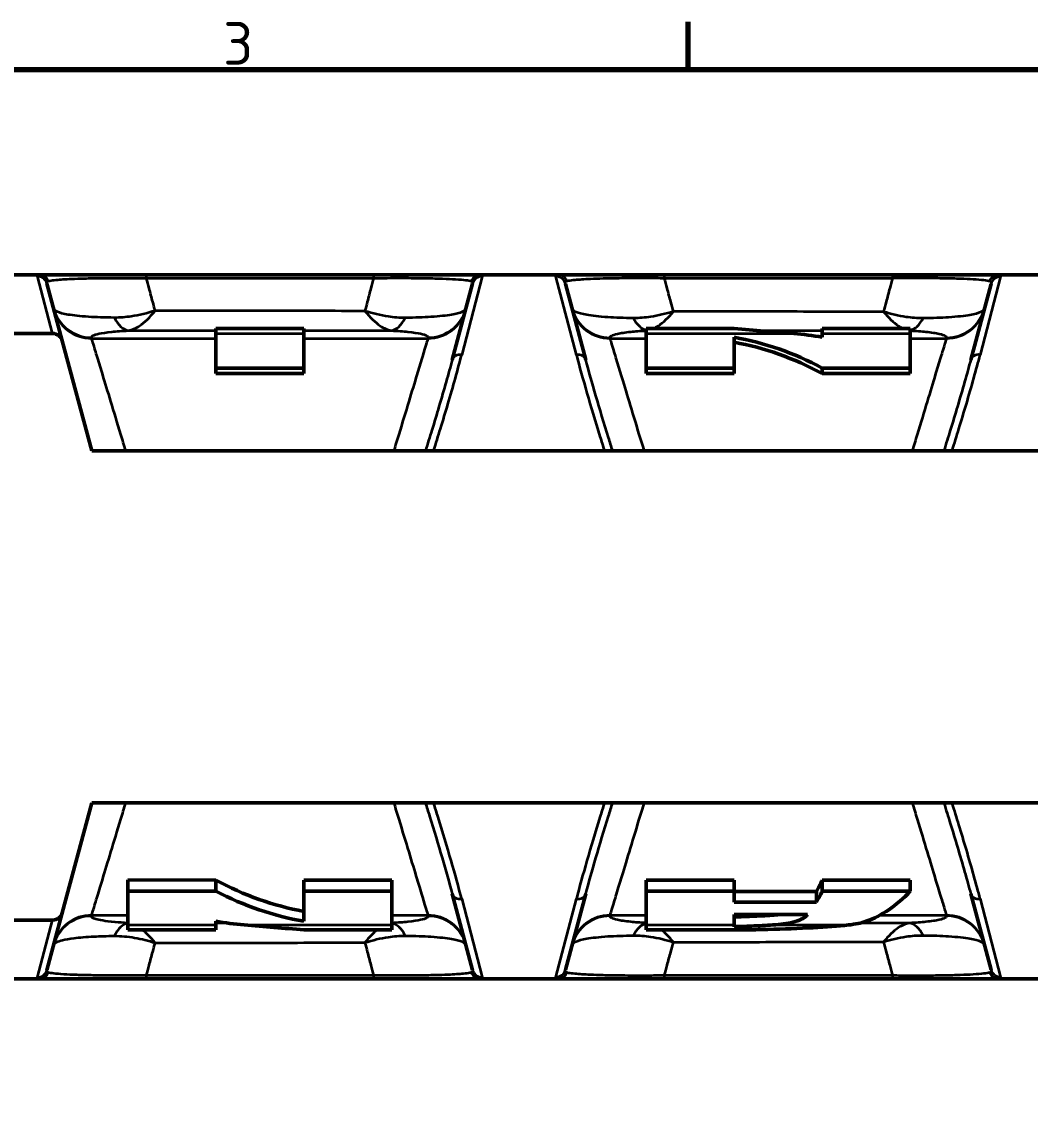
# Model space of a CAD drawing. Header units: millimetres. Extents: x 0 to 1485, y 0 to 1050.
# Drawn here: x 977.5 to 1183.6, y 811.3 to 1034.8 of the extents above; entities that cross this region are included whole.
import ezdxf

# ---------------------------------------------------------------- set-up
doc = ezdxf.new("R2010")
doc.units = ezdxf.units.MM
doc.header["$LTSCALE"] = 2.5
for name, color, linetype, lineweight in [('Rahmen (ISO)', 7, 'Continuous', 70), ('Sichtbar (ISO)', 7, 'Continuous', 50), ('Sichtbar schmal (ISO)', 7, 'Continuous', 35)]:
    doc.layers.add(name, color=color, linetype=linetype, lineweight=lineweight)
doc.styles.add('Notiztext (DIN)', font='isocpeur.ttf')

# ---------------------------------------------------------------- blocks, each defined once
blk = doc.blocks.new('Ränder Standardrahmen')
at = {"layer": 'Rahmen (ISO)'}
blk.add_line((445.5, 410), (445.5, 413.9), dxfattribs=at)
at = {"layer": 'Rahmen (ISO)', "flags": 128}
blk.add_lwpolyline([(10, 10), (10, 410), (584, 410), (584, 10), (10, 10)], dxfattribs=at)
at = {"layer": 'Rahmen (ISO)', "insert": (407.453, 410.4), "char_height": 3.5, "attachment_point": 7, "style": 'Notiztext (DIN)'}
blk.add_mtext('3', dxfattribs=at)

msp = doc.modelspace()

# ---------------------------------------------------------------- linework, layer by layer
at = {"layer": 'Sichtbar (ISO)'}
for p, q in [((965.267, 983.024), (981.048, 983.024)), ((1002.945, 983.024), (981.048, 983.024)), ((982.621, 981.252), (985.758, 969.541)), ((1049.396, 983.024), (1002.945, 983.024)), ((1071.228, 983.024), (1049.396, 983.024)), ((1065.492, 965.655), (1069.667, 981.237)), ((1071.228, 983.024), (1087.088, 983.024)), ((1108.853, 983.024), (1087.088, 983.024)), ((1088.631, 981.213), (1092.799, 965.659)), ((1155.486, 983.024), (1108.853, 983.024)), ((1177.187, 983.024), (1155.486, 983.024)), ((1171.495, 965.665), (1175.656, 981.197)), ((1177.187, 983.024), (1193.13, 983.024)), ((1017.146, 972.015), (1017.146, 971.02)), ((1035.146, 971.02), (1035.146, 972.018)), ((1105.146, 972.029), (1105.146, 971.02)), ((1141.146, 972.035), (1141.146, 971.02)), ((1159.146, 971.02), (1159.146, 972.038)), ((856.465, 971.024), (983.827, 971.024)), ((1017.146, 971.02), (1017.146, 963.957)), ((1035.146, 963.958), (1035.146, 971.02)), ((1105.146, 971.02), (1105.146, 963.96)), ((1123.146, 963.96), (1123.146, 970.253)), ((1141.146, 971.02), (1141.146, 970.253)), ((1159.146, 963.961), (1159.146, 971.02)), ((985.758, 969.541), (991.792, 947.024)), ((1017.146, 963.957), (1035.146, 963.958)), ((1017.146, 963.957), (1017.146, 962.819)), ((1035.146, 963.958), (1035.146, 962.82)), ((1105.146, 963.96), (1105.146, 962.822)), ((1105.146, 963.96), (1123.146, 963.96)), ((1123.146, 963.96), (1123.146, 962.822)), ((1141.146, 963.961), (1159.146, 963.961)), ((1141.146, 963.961), (1141.146, 962.823)), ((1159.146, 963.961), (1159.146, 962.823)), ((1035.146, 962.82), (1017.146, 962.819)), ((1123.146, 962.822), (1105.146, 962.822)), ((1159.146, 962.823), (1141.146, 962.823)), ((1272.5, 947.024), (991.792, 947.024)), ((991.792, 875.024), (985.758, 852.506)), ((1272.5, 875.024), (991.792, 875.024)), ((999.146, 856.958), (999.146, 859.229)), ((999.146, 859.229), (1017.146, 859.228)), ((1017.146, 856.957), (1017.146, 859.228)), ((1035.146, 856.957), (1035.146, 859.228)), ((1035.146, 859.228), (1053.146, 859.227)), ((1053.146, 856.956), (1053.146, 859.227)), ((1105.146, 859.226), (1123.146, 859.225)), ((1105.146, 856.955), (1105.146, 859.226)), ((1123.146, 856.955), (1123.146, 859.225)), ((1141.146, 859.225), (1159.146, 859.224)), ((1141.146, 856.954), (1141.146, 859.225)), ((1159.146, 856.954), (1159.146, 859.224)), ((999.146, 856.958), (999.146, 850.03)), ((1017.146, 856.957), (999.146, 856.958)), ((1035.146, 856.957), (1035.146, 850.782)), ((1053.146, 856.956), (1035.146, 856.957)), ((1053.146, 850.031), (1053.146, 856.956)), ((1069.667, 840.81), (1065.492, 856.393)), ((1092.799, 856.388), (1088.631, 840.834)), ((1123.146, 856.955), (1105.146, 856.955)), ((1105.146, 856.955), (1105.146, 850.031)), ((1123.146, 854.684), (1123.146, 856.955)), ((1123.146, 856.861), (1139.946, 856.861)), ((1139.946, 854.684), (1139.946, 856.861)), ((1159.146, 856.954), (1141.146, 856.954)), ((1175.656, 840.85), (1171.495, 856.382)), ((1139.946, 854.684), (1123.146, 854.684)), ((985.758, 852.506), (982.621, 840.796)), ((1123.146, 852.159), (1138.146, 852.158)), ((1123.146, 850.031), (1123.146, 852.159)), ((983.827, 851.024), (856.465, 851.024)), ((999.146, 850.03), (999.146, 849.032)), ((1017.146, 850.03), (1017.146, 850.783)), ((1017.146, 849.029), (1017.146, 850.03)), ((1053.146, 849.023), (1053.146, 850.031)), ((1105.146, 850.031), (1105.146, 849.015)), ((1123.146, 849.681), (1123.146, 850.031)), ((981.048, 839.024), (965.267, 839.024)), ((981.048, 839.024), (1002.945, 839.024)), ((1002.945, 839.024), (1049.396, 839.024)), ((1049.396, 839.024), (1071.228, 839.024)), ((1087.088, 839.024), (1071.228, 839.024)), ((1087.088, 839.024), (1108.853, 839.024)), ((1108.853, 839.024), (1155.486, 839.024)), ((1155.486, 839.024), (1177.187, 839.024)), ((1193.13, 839.024), (1177.187, 839.024))]:
    msp.add_line(p, q, dxfattribs=at)
for centre, start, end in [((983.827, 969.024), 15, 90), ((983.827, 853.024), 270, 345)]:
    msp.add_arc(centre, 2, start, end, dxfattribs=at)
for points in [[(1035.146, 972.018), (1029.146, 972.017), (1023.146, 972.016), (1017.146, 972.015)], [(1123.146, 972.032), (1117.146, 972.031), (1111.146, 972.03), (1105.146, 972.029)], [(1135.333, 971.02), (1131.27, 971.358), (1127.208, 971.695), (1123.146, 972.032)], [(1159.146, 972.038), (1153.146, 972.037), (1147.146, 972.036), (1141.146, 972.035)], [(1123.146, 970.253), (1129.281, 969.141), (1135.372, 967.065), (1141.146, 963.961)], [(1141.146, 970.253), (1139.215, 970.603), (1137.273, 970.859), (1135.333, 971.02)], [(1141.146, 962.823), (1135.382, 965.988), (1129.287, 968.104), (1123.146, 969.236)], [(1017.146, 859.228), (1022.91, 856.063), (1029.005, 853.947), (1035.146, 852.815)], [(1139.946, 856.861), (1140.354, 857.576), (1140.754, 858.365), (1141.146, 859.225)], [(1035.146, 850.782), (1029.016, 851.875), (1022.929, 853.913), (1017.146, 856.957)], [(1141.146, 856.954), (1140.754, 856.128), (1140.353, 855.371), (1139.946, 854.684)], [(1150.146, 850.778), (1153.258, 851.887), (1156.296, 853.953), (1159.146, 856.954)], [(1130.817, 852.024), (1131.362, 852.061), (1131.883, 852.105), (1132.378, 852.159)], [(1138.146, 852.158), (1138.104, 852.111), (1138.062, 852.065), (1138.02, 852.019)], [(1017.146, 850.783), (1019.069, 850.44), (1021.004, 850.189), (1022.936, 850.03)], [(1022.936, 850.03), (1027.006, 849.696), (1031.076, 849.361), (1035.146, 849.026)], [(1146.492, 850.031), (1147.913, 850.179), (1149.136, 850.418), (1150.146, 850.778)], [(999.146, 849.032), (1005.146, 849.031), (1011.146, 849.03), (1017.146, 849.029)], [(1035.146, 849.026), (1041.146, 849.025), (1047.146, 849.024), (1053.146, 849.023)], [(1105.146, 849.015), (1110.438, 849.014), (1115.729, 849.013), (1121.021, 849.012)]]:
    msp.add_open_spline(points, degree=3, dxfattribs=at)
for points, knots in [([(1123.146, 851.688), (1124.334, 851.716), (1125.49, 851.753), (1128.108, 851.86), (1129.523, 851.935), (1130.817, 852.024)], [-0.87487931, -0.87487931, -0.87487931, -0.87487931, -0.50352823, -0.50352823, 0, 0, 0, 0]), ([(1138.02, 852.019), (1137.438, 851.381), (1136.465, 850.916), (1133.979, 850.315), (1132.601, 850.142), (1131.016, 850.031)], [0, 0, 0, 0, 0.7450454, 0.7450454, 1.3687675, 1.3687675, 1.3687675, 1.3687675]), ([(1121.021, 849.012), (1122.305, 849.012), (1123.587, 849.018), (1126.609, 849.048), (1128.336, 849.076), (1133.312, 849.195), (1136.426, 849.315), (1141.995, 849.628), (1144.434, 849.816), (1146.492, 850.031)], [0, 0, 0, 0, 0.3850588, 0.3850588, 0.9129137, 0.9129137, 1.9387037, 1.9387037, 2.9314969, 2.9314969, 2.9314969, 2.9314969]), ([(1131.016, 850.031), (1129.689, 849.938), (1128.231, 849.858), (1125.54, 849.748), (1124.36, 849.71), (1123.146, 849.681)], [0, 0, 0, 0, 0.52155879, 0.52155879, 0.9009045, 0.9009045, 0.9009045, 0.9009045])]:
    msp.add_open_spline(points, degree=3, knots=knots, dxfattribs=at)
at = {"layer": 'Sichtbar schmal (ISO)'}
for p, q in [((983.735, 971.024), (980.689, 982.725)), ((1071.599, 982.711), (1067.424, 966.67)), ((1090.867, 966.674), (1086.699, 982.686)), ((1177.588, 982.67), (1173.427, 966.681)), ((991.775, 970.024), (991.728, 970.2)), ((991.775, 970.024), (1017.146, 970.024)), ((1035.146, 970.024), (1060.517, 970.024)), ((1060.561, 970.188), (1060.517, 970.024)), ((1097.775, 970.024), (1097.739, 970.16)), ((1097.775, 970.024), (1105.146, 970.024)), ((1159.146, 970.024), (1166.517, 970.024)), ((1166.55, 970.148), (1166.517, 970.024)), ((1067.424, 855.378), (1071.599, 839.337)), ((1086.699, 839.362), (1090.867, 855.373)), ((1173.427, 855.367), (1177.588, 839.378)), ((991.728, 851.848), (991.775, 852.024)), ((991.775, 852.024), (999.146, 852.024)), ((1053.146, 852.024), (1060.517, 852.024)), ((1060.517, 852.024), (1060.561, 851.859)), ((1097.739, 851.887), (1097.775, 852.024)), ((1097.775, 852.024), (1105.146, 852.024)), ((1123.146, 852.024), (1130.817, 852.024)), ((1138.02, 852.019), (1138.02, 852.158)), ((1152.905, 852.024), (1166.517, 852.024)), ((1166.517, 852.024), (1166.55, 851.9)), ((980.689, 839.322), (983.735, 851.024))]:
    msp.add_line(p, q, dxfattribs=at)
for centre, major_axis, ratio, start_param, end_param in [((980.689, 980.734), (1.932, 0.518), 0.9954325, 0, 1.3101392), ((981.048, 981.024), (0, 2), 0.9890991, 5.087757, 6.2831853), ((1002.945, 981.024), (0, 2), 0.0002048, 0, 0.8520081), ((1049.396, 981.024), (0, 2), 0.0002013, 0.0000002, 0.8441749), ((1071.228, 981.024), (0, 2), 0.9888025, 0, 1.1925314), ((1071.599, 980.72), (-1.932, 0.518), 0.9952079, 4.97299, 6.2831853), ((1086.699, 980.695), (1.932, 0.518), 0.9948282, 0, 1.3102903), ((1087.088, 981.024), (0, 2), 0.9883889, 5.0953088, 6.2831853), ((1108.853, 981.024), (0, 2), 0.0001968, 0, 0.8343047), ((1155.486, 981.024), (0, 2), 0.0001935, 6.2831846, 7.1098699), ((1177.187, 981.024), (0, 2), 0.9880883, 0, 1.1849256), ((1177.588, 980.68), (-1.932, 0.518), 0.9945796, 4.9728328, 6.2831853), ((991.728, 978.173), (-7.727, -2.071), 0.9964314, 0, 1.3099513), ((991.775, 977.997), (-7.727, -2.071), 0.9964313, 0, 1.3099313), ((999.288, 979.6), (0.397, -7.99), 0.5160787, 5.4185092, 6.187749), ((1060.517, 977.997), (7.727, -2.071), 0.9963749, 4.9733242, 6.2831853), ((1060.561, 978.161), (7.727, -2.071), 0.9963749, 4.973343, 6.2831853), ((1097.739, 978.133), (-7.727, -2.071), 0.9963441, 0, 1.3099693), ((1097.775, 977.996), (-7.727, -2.071), 0.9963441, 0, 1.3099536), ((1166.516, 977.996), (7.727, -2.071), 0.9962856, 4.9733024, 6.2831853), ((1166.55, 978.12), (7.727, -2.071), 0.9962856, 4.9733167, 6.2831853), ((1053.02, 979.602), (-0.398, -7.99), 0.5185625, 0.0961912, 0.8596982), ((1105.362, 979.605), (0.399, -7.99), 0.5137043, 5.4341882, 6.1338151), ((1158.946, 979.608), (-0.4, -7.99), 0.5162902, 0.145084, 0.8441861), ((1067.424, 965.137), (-1.932, 0.518), 0.7552673, 4.9120655, 6.2831853), ((1090.867, 965.141), (1.932, 0.518), 0.7553314, 0, 1.3711033), ((1173.427, 965.148), (-1.932, 0.518), 0.7554261, 4.9121064, 6.2831853), ((1067.424, 856.91), (-1.932, -0.518), 0.7552673, 0, 1.3711198), ((1090.867, 856.906), (1.932, -0.518), 0.7553314, 4.912082, 6.2831853), ((1173.427, 856.9), (-1.932, -0.518), 0.7554261, 0, 1.3710789), ((991.728, 843.874), (-7.727, 2.071), 0.9964314, 4.973234, 6.2831853), ((991.775, 844.05), (-7.727, 2.071), 0.9964313, 4.973254, 6.2831853), ((1060.517, 844.051), (7.727, 2.071), 0.9963749, 0, 1.3098611), ((1060.561, 843.887), (7.727, 2.071), 0.9963749, 0, 1.3098423), ((1097.739, 843.915), (-7.727, 2.071), 0.9963441, 4.973216, 6.2831853), ((1097.775, 844.051), (-7.727, 2.071), 0.9963441, 4.9732317, 6.2831853), ((1166.516, 844.052), (7.727, 2.071), 0.9962856, 0, 1.3098829), ((1166.55, 843.928), (7.727, 2.071), 0.9962856, 0, 1.3098686), ((999.288, 842.448), (0.397, 7.99), 0.5160787, 0.1300822, 0.8646761), ((1053.02, 842.445), (-0.398, 7.99), 0.5185625, 5.4234871, 6.1571417), ((1105.362, 842.443), (0.399, 7.99), 0.5137043, 0.1493702, 0.8489972), ((1158.946, 842.44), (-0.4, 7.99), 0.5162902, 5.4389992, 6.1859725), ((980.689, 841.314), (1.932, -0.518), 0.9954325, 4.9730462, 6.2831853), ((981.048, 841.024), (0, -2), 0.9890991, 0, 1.1954284), ((1071.228, 841.024), (0, -2), 0.9888025, 5.0906539, 6.2831853), ((1071.599, 841.328), (-1.932, -0.518), 0.9952079, 0, 1.3101954), ((1086.699, 841.352), (1.932, -0.518), 0.9948282, 4.972895, 6.2831853), ((1087.088, 841.024), (0, -2), 0.9883889, 0, 1.1878765), ((1177.187, 841.024), (0, -2), 0.9880883, 5.0982597, 6.2831853), ((1177.588, 841.368), (-1.932, -0.518), 0.9945796, 0, 1.3103525), ((1002.945, 841.024), (0, -2), 0.0002048, 5.431177, 6.2831851), ((1049.396, 841.024), (0, -2), 0.0002013, 5.439011, 6.283186), ((1108.853, 841.024), (0, -2), 0.0001968, 5.4488806, 6.2831853), ((1155.486, 841.024), (0, -2), 0.0001935, 5.4565002, 6.2831853)]:
    msp.add_ellipse(centre, major_axis=major_axis, ratio=ratio, start_param=start_param, end_param=end_param, dxfattribs=at)
for points, knots in [([(981.048, 983.024), (980.894, 983.024), (980.791, 982.999), (980.675, 982.9), (980.663, 982.825), (980.689, 982.725)], [0, 0, 0, 0, 0.31447459, 0.31447459, 0.62894918, 0.62894918, 0.62894918, 0.62894918]), ([(982.621, 981.252), (982.585, 981.383), (982.586, 981.492), (982.671, 981.661), (982.756, 981.721), (982.889, 981.757)], [-0.62894918, -0.62894918, -0.62894918, -0.62894918, -0.31447459, -0.31447459, 0, 0, 0, 0]), ([(982.889, 981.757), (982.977, 981.781), (983.083, 981.805), (983.524, 981.888), (983.959, 981.946), (985.316, 982.076), (986.362, 982.145), (988.468, 982.236), (989.326, 982.265), (991.408, 982.319), (992.696, 982.342), (995.735, 982.373), (997.524, 982.378), (1000.567, 982.365), (1001.761, 982.355), (1002.945, 982.341)], [-3.4277272, -3.4277272, -3.4277272, -3.4277272, -3.2184211, -3.2184211, -2.6874111, -2.6874111, -1.9400386, -1.9400386, -1.5132614, -1.5132614, -0.9967691, -0.9967691, -0.3833727, -0.3833727, 0, 0, 0, 0]), ([(1002.945, 982.341), (1010.686, 982.343), (1018.428, 982.345), (1033.912, 982.349), (1041.653, 982.351), (1049.395, 982.352)], [-4.6450524, -4.6450524, -4.6450524, -4.6450524, -2.3225262, -2.3225262, 0, 0, 0, 0]), ([(1004.763, 975.682), (1004.596, 976.296), (1004.428, 976.909), (1004.261, 977.523), (1004.01, 978.439), (1003.76, 979.356), (1003.321, 980.962), (1003.133, 981.651), (1002.945, 982.341)], [0.49580387, 0.49580387, 0.49580387, 0.49580387, 0.74518309, 0.74518309, 0.74518309, 1.11777463, 1.11777463, 1.39785802, 1.39785802, 1.39785802, 1.39785802]), ([(1049.395, 982.352), (1049.213, 981.66), (1049.031, 980.967), (1048.608, 979.358), (1048.368, 978.442), (1048.127, 977.525), (1047.96, 976.89), (1047.793, 976.254), (1047.626, 975.619)], [0.09167151, 0.09167151, 0.09167151, 0.09167151, 0.37538759, 0.37538759, 0.75077518, 0.75077518, 0.75077518, 1.01090786, 1.01090786, 1.01090786, 1.01090786]), ([(1049.395, 982.352), (1051.261, 982.375), (1053.148, 982.386), (1055.669, 982.384), (1056.406, 982.381), (1058.184, 982.368), (1059.197, 982.356), (1061.378, 982.317), (1062.515, 982.287), (1064.524, 982.216), (1065.392, 982.175), (1067.837, 982.025), (1068.891, 981.897), (1069.39, 981.762)], [-3.4194571, -3.4194571, -3.4194571, -3.4194571, -2.8148865, -2.8148865, -2.5582897, -2.5582897, -2.1767648, -2.1767648, -1.6705403, -1.6705403, -1.1643158, -1.1643158, 0, 0, 0, 0]), ([(1069.39, 981.762), (1069.528, 981.725), (1069.616, 981.663), (1069.704, 981.488), (1069.704, 981.375), (1069.667, 981.237)], [-0.6442557, -0.6442557, -0.6442557, -0.6442557, -0.32212785, -0.32212785, 0, 0, 0, 0]), ([(1071.599, 982.711), (1071.626, 982.815), (1071.614, 982.894), (1071.494, 982.998), (1071.388, 983.024), (1071.228, 983.024)], [0, 0, 0, 0, 0.32212785, 0.32212785, 0.6442557, 0.6442557, 0.6442557, 0.6442557]), ([(1087.088, 983.024), (1086.919, 983.024), (1086.807, 982.996), (1086.682, 982.883), (1086.67, 982.798), (1086.699, 982.686)], [0, 0, 0, 0, 0.33466362, 0.33466362, 0.66932723, 0.66932723, 0.66932723, 0.66932723]), ([(1088.631, 981.213), (1088.592, 981.36), (1088.591, 981.48), (1088.683, 981.667), (1088.776, 981.732), (1088.922, 981.771)], [-0.66932723, -0.66932723, -0.66932723, -0.66932723, -0.33466362, -0.33466362, 0, 0, 0, 0]), ([(1088.922, 981.771), (1089.021, 981.797), (1089.141, 981.823), (1089.608, 981.909), (1090.051, 981.966), (1091.415, 982.095), (1092.459, 982.164), (1094.557, 982.256), (1095.414, 982.286), (1097.484, 982.341), (1098.759, 982.364), (1101.758, 982.396), (1103.518, 982.402), (1106.512, 982.39), (1107.688, 982.381), (1108.852, 982.367)], [-3.413761, -3.413761, -3.413761, -3.413761, -3.1866011, -3.1866011, -2.6597873, -2.6597873, -1.9182467, -1.9182467, -1.4921008, -1.4921008, -0.9810826, -0.9810826, -0.3773395, -0.3773395, 0, 0, 0, 0]), ([(1108.852, 982.367), (1116.625, 982.369), (1124.397, 982.371), (1139.941, 982.375), (1147.713, 982.377), (1155.485, 982.378)], [-4.6632984, -4.6632984, -4.6632984, -4.6632984, -2.3316492, -2.3316492, 0, 0, 0, 0]), ([(1110.72, 975.529), (1110.538, 976.193), (1110.357, 976.858), (1110.175, 977.523), (1109.925, 978.439), (1109.675, 979.356), (1109.234, 980.971), (1109.043, 981.669), (1108.852, 982.367)], [0.48226338, 0.48226338, 0.48226338, 0.48226338, 0.75659923, 0.75659923, 0.75659923, 1.13489884, 1.13489884, 1.422909, 1.422909, 1.422909, 1.422909]), ([(1155.485, 982.378), (1155.301, 981.677), (1155.117, 980.976), (1154.691, 979.358), (1154.451, 978.442), (1154.21, 977.525), (1154.029, 976.839), (1153.849, 976.154), (1153.669, 975.468)], [0.0894777, 0.0894777, 0.0894777, 0.0894777, 0.38113022, 0.38113022, 0.76226044, 0.76226044, 0.76226044, 1.04727706, 1.04727706, 1.04727706, 1.04727706]), ([(1155.485, 982.378), (1156.668, 982.392), (1157.86, 982.401), (1160.186, 982.41), (1161.315, 982.409), (1163.682, 982.396), (1164.897, 982.382), (1167.239, 982.34), (1168.366, 982.31), (1170.363, 982.239), (1171.228, 982.198), (1173.736, 982.046), (1174.83, 981.915), (1175.356, 981.777)], [-3.4055386, -3.4055386, -3.4055386, -3.4055386, -3.0223399, -3.0223399, -2.6391411, -2.6391411, -2.1887538, -2.1887538, -1.6890431, -1.6890431, -1.1893324, -1.1893324, 0, 0, 0, 0]), ([(1175.356, 981.777), (1175.507, 981.737), (1175.603, 981.669), (1175.698, 981.475), (1175.697, 981.35), (1175.656, 981.197)], [-0.68525246, -0.68525246, -0.68525246, -0.68525246, -0.34262623, -0.34262623, 0, 0, 0, 0]), ([(1177.588, 982.67), (1177.619, 982.788), (1177.607, 982.877), (1177.478, 982.995), (1177.362, 983.024), (1177.187, 983.024)], [0, 0, 0, 0, 0.34262623, 0.34262623, 0.68525246, 0.68525246, 0.68525246, 0.68525246]), ([(996.407, 974.259), (994.421, 974.272), (992.633, 974.333), (989.415, 974.538), (988.03, 974.695), (986.975, 974.877), (985.996, 975.046), (985.287, 975.238), (984.318, 975.652), (984.062, 975.873), (984, 976.103)], [0, 0, 0, 0, 0.4573881, 0.4573881, 0.9905413, 0.9905413, 0.9905413, 1.4858119, 1.4858119, 1.9810825, 1.9810825, 1.9810825, 1.9810825]), ([(1004.763, 975.682), (1003.137, 975.161), (1001.491, 974.759), (998.697, 974.343), (997.54, 974.252), (996.407, 974.259)], [-0.00184366, -0.00184366, -0.00184366, -0.00184366, 0.360302, 0.360302, 0.62112005, 0.62112005, 0.62112005, 0.62112005]), ([(999.289, 971.626), (1000.035, 971.737), (1000.795, 972.073), (1002.625, 973.309), (1003.701, 974.38), (1004.763, 975.682)], [-0.62112005, -0.62112005, -0.62112005, -0.62112005, -0.360302, -0.360302, 0.00184366, 0.00184366, 0.00184366, 0.00184366]), ([(1047.626, 975.619), (1047.314, 975.62), (1047.001, 975.62), (1039.847, 975.63), (1033.005, 975.64), (1026.163, 975.651), (1019.321, 975.661), (1012.479, 975.671), (1005.346, 975.681), (1005.055, 975.682), (1004.763, 975.682)], [1.9589832, 1.9589832, 1.9589832, 1.9589832, 2.052632, 2.052632, 4.105264, 4.105264, 4.105264, 6.157896, 6.157896, 6.2452287, 6.2452287, 6.2452287, 6.2452287]), ([(1055.899, 974.231), (1054.765, 974.223), (1053.605, 974.312), (1050.84, 974.722), (1049.224, 975.113), (1047.626, 975.619)], [0, 0, 0, 0, 0.26163232, 0.26163232, 0.61773407, 0.61773407, 0.61773407, 0.61773407]), ([(1047.626, 975.619), (1048.666, 974.348), (1049.718, 973.303), (1051.522, 972.078), (1052.279, 971.741), (1053.022, 971.629)], [-0.61773407, -0.61773407, -0.61773407, -0.61773407, -0.26163232, -0.26163232, 0, 0, 0, 0]), ([(1068.288, 976.09), (1068.227, 975.862), (1067.971, 975.64), (1067.006, 975.225), (1066.3, 975.032), (1065.324, 974.862), (1064.268, 974.677), (1062.877, 974.518), (1059.655, 974.309), (1057.877, 974.246), (1055.899, 974.231)], [0, 0, 0, 0, 0.4969685, 0.4969685, 0.993937, 0.993937, 0.993937, 1.5318135, 1.5318135, 1.9878741, 1.9878741, 1.9878741, 1.9878741]), ([(1102.545, 974.172), (1100.579, 974.186), (1098.809, 974.248), (1095.517, 974.457), (1094.078, 974.623), (1092.993, 974.814), (1092.01, 974.988), (1091.3, 975.184), (1090.329, 975.606), (1090.073, 975.83), (1090.011, 976.062)], [0, 0, 0, 0, 0.4517785, 0.4517785, 1.0083247, 1.0083247, 1.0083247, 1.512487, 1.512487, 2.0166494, 2.0166494, 2.0166494, 2.0166494]), ([(1110.72, 975.529), (1109.162, 975.039), (1107.587, 974.66), (1104.853, 974.254), (1103.686, 974.164), (1102.545, 974.172)], [-0.00184581, -0.00184581, -0.00184581, -0.00184581, 0.34497129, 0.34497129, 0.60739836, 0.60739836, 0.60739836, 0.60739836]), ([(1106.646, 972.029), (1106.98, 972.184), (1107.316, 972.376), (1108.672, 973.293), (1109.702, 974.302), (1110.72, 975.529)], [-0.45954824, -0.45954824, -0.45954824, -0.45954824, -0.34497129, -0.34497129, 0.00184581, 0.00184581, 0.00184581, 0.00184581]), ([(1153.669, 975.468), (1153.342, 975.469), (1153.016, 975.469), (1145.847, 975.479), (1139.005, 975.489), (1132.163, 975.498), (1125.321, 975.508), (1118.479, 975.518), (1111.331, 975.528), (1111.025, 975.528), (1110.72, 975.529)], [1.954669, 1.954669, 1.954669, 1.954669, 2.0526322, 2.0526322, 4.1052644, 4.1052644, 4.1052644, 6.1578965, 6.1578965, 6.2495971, 6.2495971, 6.2495971, 6.2495971]), ([(1161.763, 974.145), (1160.619, 974.135), (1159.451, 974.225), (1156.744, 974.625), (1155.199, 974.993), (1153.669, 975.468)], [0, 0, 0, 0, 0.263239, 0.263239, 0.60414496, 0.60414496, 0.60414496, 0.60414496]), ([(1153.669, 975.468), (1154.665, 974.272), (1155.672, 973.287), (1157, 972.384), (1157.332, 972.192), (1157.662, 972.038)], [-0.60414496, -0.60414496, -0.60414496, -0.60414496, -0.263239, -0.263239, -0.14922762, -0.14922762, -0.14922762, -0.14922762]), ([(1174.277, 976.049), (1174.215, 975.818), (1173.96, 975.593), (1172.993, 975.171), (1172.285, 974.974), (1171.306, 974.8), (1170.22, 974.606), (1168.776, 974.438), (1165.481, 974.225), (1163.72, 974.161), (1161.763, 974.145)], [0, 0, 0, 0, 0.5059211, 0.5059211, 1.0118422, 1.0118422, 1.0118422, 1.5731904, 1.5731904, 2.0236844, 2.0236844, 2.0236844, 2.0236844]), ([(991.728, 970.2), (991.692, 970.334), (991.787, 970.47), (992.288, 970.738), (992.691, 970.87), (993.28, 970.996), (993.914, 971.132), (994.774, 971.263), (996.827, 971.474), (997.985, 971.562), (999.289, 971.626)], [-1.9810825, -1.9810825, -1.9810825, -1.9810825, -1.4858119, -1.4858119, -0.9905413, -0.9905413, -0.9905413, -0.4573881, -0.4573881, 0, 0, 0, 0]), ([(998.76, 947.024), (998.41, 948.174), (998.07, 949.294), (997.011, 952.782), (996.327, 955.036), (995.081, 959.138), (994.52, 960.985), (994.033, 962.589), (993.848, 963.198), (993.674, 963.772), (993.116, 965.61), (992.779, 966.718), (992.128, 968.862), (991.881, 969.676), (991.775, 970.024)], [0.1572348, 0.1572348, 0.1572348, 0.1572348, 0.6631637, 0.6631637, 1.7845049, 1.7845049, 2.9058518, 2.9058518, 2.9058518, 3.3313967, 3.3313967, 4.3587776, 4.3587776, 5.8117035, 5.8117035, 5.8117035, 5.8117035]), ([(999.289, 971.626), (1001.399, 971.626), (1003.509, 971.627), (1009.462, 971.627), (1013.304, 971.627), (1017.146, 971.627)], [-6.7909197, -6.7909197, -6.7909197, -6.7909197, -6.157896, -6.157896, -5.0052658, -5.0052658, -5.0052658, -5.0052658]), ([(1035.146, 971.628), (1038.988, 971.629), (1042.83, 971.629), (1048.789, 971.629), (1050.905, 971.629), (1053.022, 971.629)], [-3.2052623, -3.2052623, -3.2052623, -3.2052623, -2.052632, -2.052632, -1.4176826, -1.4176826, -1.4176826, -1.4176826]), ([(1053.022, 971.629), (1054.32, 971.565), (1055.471, 971.478), (1057.524, 971.264), (1058.387, 971.131), (1059.021, 970.993), (1059.607, 970.866), (1060.007, 970.732), (1060.504, 970.461), (1060.598, 970.324), (1060.561, 970.188)], [-1.9878741, -1.9878741, -1.9878741, -1.9878741, -1.5318135, -1.5318135, -0.993937, -0.993937, -0.993937, -0.4969685, -0.4969685, 0, 0, 0, 0]), ([(1060.517, 970.024), (1060.41, 969.673), (1060.163, 968.858), (1059.512, 966.714), (1059.176, 965.609), (1058.618, 963.772), (1058.443, 963.195), (1058.257, 962.582), (1057.77, 960.978), (1057.209, 959.132), (1055.964, 955.032), (1055.28, 952.78), (1054.221, 949.294), (1053.881, 948.174), (1053.532, 947.024)], [0, 0, 0, 0, 1.4519921, 1.4519921, 2.4762272, 2.4762272, 2.9039843, 2.9039843, 2.9039843, 4.0243969, 4.0243969, 5.144804, 5.144804, 5.6506848, 5.6506848, 5.6506848, 5.6506848]), ([(1097.739, 970.16), (1097.702, 970.299), (1097.795, 970.438), (1098.293, 970.715), (1098.696, 970.851), (1099.285, 970.981), (1099.935, 971.125), (1100.828, 971.264), (1102.874, 971.475), (1103.944, 971.558), (1105.146, 971.621)], [-2.0166494, -2.0166494, -2.0166494, -2.0166494, -1.512487, -1.512487, -1.0083247, -1.0083247, -1.0083247, -0.4517785, -0.4517785, -0.0256194, -0.0256194, -0.0256194, -0.0256194]), ([(1104.76, 947.024), (1104.41, 948.174), (1104.07, 949.294), (1103.012, 952.779), (1102.328, 955.031), (1101.084, 959.129), (1100.523, 960.975), (1100.036, 962.579), (1099.85, 963.193), (1099.674, 963.772), (1099.116, 965.608), (1098.781, 966.712), (1098.13, 968.855), (1097.882, 969.672), (1097.775, 970.024)], [0.157148, 0.157148, 0.157148, 0.157148, 0.6630465, 0.6630465, 1.7829723, 1.7829723, 2.9029038, 2.9029038, 2.9029038, 3.3319032, 3.3319032, 4.3543558, 4.3543558, 5.8058077, 5.8058077, 5.8058077, 5.8058077]), ([(1127.951, 971.634), (1129.349, 971.634), (1130.747, 971.634), (1132.146, 971.634), (1135.146, 971.634), (1138.146, 971.634), (1141.146, 971.634)], [-4.5247704, -4.5247704, -4.5247704, -4.5247704, -4.1052644, -4.1052644, -4.1052644, -3.2052626, -3.2052626, -3.2052626, -3.2052626]), ([(1159.146, 971.625), (1160.349, 971.562), (1161.419, 971.479), (1163.471, 971.265), (1164.366, 971.124), (1165.016, 970.978), (1165.602, 970.846), (1166.002, 970.709), (1166.496, 970.429), (1166.588, 970.288), (1166.55, 970.148)], [-2.0003634, -2.0003634, -2.0003634, -2.0003634, -1.5731904, -1.5731904, -1.0118422, -1.0118422, -1.0118422, -0.5059211, -0.5059211, 0, 0, 0, 0]), ([(1166.517, 970.024), (1166.409, 969.669), (1166.16, 968.851), (1165.51, 966.707), (1165.175, 965.607), (1164.618, 963.772), (1164.441, 963.19), (1164.254, 962.572), (1163.767, 960.968), (1163.206, 959.123), (1161.962, 955.027), (1161.279, 952.777), (1160.221, 949.294), (1159.881, 948.174), (1159.532, 947.024)], [0, 0, 0, 0, 1.4505152, 1.4505152, 2.4698126, 2.4698126, 2.9010305, 2.9010305, 2.9010305, 4.0200249, 4.0200249, 5.1390138, 5.1390138, 5.6448639, 5.6448639, 5.6448639, 5.6448639]), ([(1065.492, 965.655), (1065.111, 964.234), (1064.693, 962.72), (1063.786, 959.524), (1063.298, 957.843), (1062.778, 956.092), (1062.315, 954.536), (1061.828, 952.925), (1060.895, 949.885), (1060.455, 948.469), (1060, 947.023)], [-2.7891246, -2.7891246, -2.7891246, -2.7891246, -2.0918435, -2.0918435, -1.3945623, -1.3945623, -1.3945623, -0.7745179, -0.7745179, -0.2556994, -0.2556994, -0.2556994, -0.2556994]), ([(1061.68, 947.023), (1062.165, 948.555), (1062.634, 950.059), (1063.616, 953.255), (1064.123, 954.937), (1064.604, 956.568), (1065.145, 958.402), (1065.653, 960.171), (1066.596, 963.547), (1067.029, 965.155), (1067.424, 966.67)], [0.2434867, 0.2434867, 0.2434867, 0.2434867, 0.7745179, 0.7745179, 1.3945623, 1.3945623, 1.3945623, 2.0918435, 2.0918435, 2.7891246, 2.7891246, 2.7891246, 2.7891246]), ([(1090.867, 966.674), (1091.49, 964.28), (1092.213, 961.652), (1093.834, 956.035), (1094.732, 953.047), (1095.994, 948.984), (1096.299, 948.01), (1096.611, 947.024)], [0, 0, 0, 0, 1.1023274, 1.1023274, 2.2046498, 2.2046498, 2.5463078, 2.5463078, 2.5463078, 2.5463078]), ([(1098.291, 947.024), (1098.002, 947.942), (1097.72, 948.849), (1096.517, 952.729), (1095.655, 955.589), (1094.096, 960.932), (1093.4, 963.414), (1092.799, 965.659)], [-2.5340929, -2.5340929, -2.5340929, -2.5340929, -2.2046498, -2.2046498, -1.1023274, -1.1023274, 0, 0, 0, 0]), ([(1171.495, 965.665), (1171.114, 964.244), (1170.696, 962.729), (1169.788, 959.532), (1169.3, 957.85), (1168.779, 956.099), (1168.317, 954.541), (1167.829, 952.929), (1166.896, 949.887), (1166.455, 948.47), (1166, 947.023)], [-2.7907655, -2.7907655, -2.7907655, -2.7907655, -2.0930741, -2.0930741, -1.3953827, -1.3953827, -1.3953827, -0.774894, -0.774894, -0.2556805, -0.2556805, -0.2556805, -0.2556805]), ([(1167.68, 947.023), (1168.165, 948.556), (1168.635, 950.061), (1169.617, 953.259), (1170.125, 954.943), (1170.606, 956.574), (1171.147, 958.409), (1171.656, 960.179), (1172.598, 963.557), (1173.032, 965.166), (1173.427, 966.681)], [0.2434633, 0.2434633, 0.2434633, 0.2434633, 0.774894, 0.774894, 1.3953827, 1.3953827, 1.3953827, 2.0930741, 2.0930741, 2.7907655, 2.7907655, 2.7907655, 2.7907655]), ([(991.775, 852.024), (991.881, 852.372), (992.128, 853.186), (992.779, 855.33), (993.116, 856.438), (993.674, 858.275), (993.848, 858.85), (994.033, 859.459), (994.52, 861.063), (995.081, 862.91), (996.327, 867.012), (997.011, 869.266), (998.07, 872.754), (998.41, 873.874), (998.76, 875.024)], [0, 0, 0, 0, 1.4529551, 1.4529551, 2.4803689, 2.4803689, 2.9059103, 2.9059103, 2.9059103, 4.0272532, 4.0272532, 5.1485906, 5.1485906, 5.6544679, 5.6544679, 5.6544679, 5.6544679]), ([(1053.532, 875.024), (1053.881, 873.874), (1054.221, 872.754), (1055.28, 869.268), (1055.964, 867.016), (1057.209, 862.916), (1057.77, 861.07), (1058.257, 859.466), (1058.443, 858.853), (1058.618, 858.276), (1059.176, 856.439), (1059.512, 855.334), (1060.163, 853.19), (1060.41, 852.374), (1060.517, 852.024)], [0.1574017, 0.1574017, 0.1574017, 0.1574017, 0.6632309, 0.6632309, 1.7836341, 1.7836341, 2.9040428, 2.9040428, 2.9040428, 3.3317963, 3.3317963, 4.3560642, 4.3560642, 5.8080856, 5.8080856, 5.8080856, 5.8080856]), ([(1060.001, 875.024), (1060.289, 874.107), (1060.571, 873.203), (1061.773, 869.324), (1062.635, 866.464), (1064.194, 861.12), (1064.89, 858.639), (1065.492, 856.393)], [-2.5334244, -2.5334244, -2.5334244, -2.5334244, -2.2047211, -2.2047211, -1.1023631, -1.1023631, 0, 0, 0, 0]), ([(1067.424, 855.378), (1066.8, 857.772), (1066.077, 860.401), (1064.456, 866.018), (1063.558, 869.007), (1062.297, 873.068), (1061.992, 874.04), (1061.68, 875.024)], [0, 0, 0, 0, 1.1023631, 1.1023631, 2.2047211, 2.2047211, 2.5456371, 2.5456371, 2.5456371, 2.5456371]), ([(1096.611, 875.024), (1096.299, 874.038), (1095.994, 873.063), (1094.732, 869.001), (1093.834, 866.012), (1092.213, 860.395), (1091.49, 857.768), (1090.867, 855.373)], [0.2434732, 0.2434732, 0.2434732, 0.2434732, 0.5851885, 0.5851885, 1.6874827, 1.6874827, 2.7897819, 2.7897819, 2.7897819, 2.7897819]), ([(1092.799, 856.388), (1093.4, 858.634), (1094.096, 861.115), (1095.655, 866.458), (1096.517, 869.318), (1097.719, 873.199), (1098.002, 874.105), (1098.291, 875.024)], [-2.7897819, -2.7897819, -2.7897819, -2.7897819, -1.6874827, -1.6874827, -0.5851885, -0.5851885, -0.2556881, -0.2556881, -0.2556881, -0.2556881]), ([(1097.775, 852.024), (1097.882, 852.376), (1098.13, 853.192), (1098.781, 855.336), (1099.116, 856.439), (1099.674, 858.275), (1099.85, 858.855), (1100.036, 859.469), (1100.523, 861.073), (1101.084, 862.919), (1102.328, 867.017), (1103.012, 869.269), (1104.07, 872.754), (1104.41, 873.874), (1104.76, 875.024)], [0, 0, 0, 0, 1.4514853, 1.4514853, 2.4739754, 2.4739754, 2.9029706, 2.9029706, 2.9029706, 4.0228977, 4.0228977, 5.1428191, 5.1428191, 5.6486587, 5.6486587, 5.6486587, 5.6486587]), ([(1159.532, 875.024), (1159.881, 873.874), (1160.221, 872.754), (1161.279, 869.271), (1161.962, 867.021), (1163.206, 862.925), (1163.766, 861.08), (1164.253, 859.476), (1164.441, 858.858), (1164.618, 858.276), (1165.175, 856.441), (1165.509, 855.34), (1166.16, 853.197), (1166.409, 852.378), (1166.517, 852.024)], [0.1573316, 0.1573316, 0.1573316, 0.1573316, 0.6631229, 0.6631229, 1.7821073, 1.7821073, 2.9010972, 2.9010972, 2.9010972, 3.3323109, 3.3323109, 4.3516459, 4.3516459, 5.8021945, 5.8021945, 5.8021945, 5.8021945]), ([(1166, 875.025), (1166.455, 873.578), (1166.895, 872.161), (1167.829, 869.12), (1168.316, 867.507), (1168.779, 865.95), (1169.299, 864.198), (1169.788, 862.516), (1170.695, 859.319), (1171.114, 857.803), (1171.495, 856.382)], [-2.5350841, -2.5350841, -2.5350841, -2.5350841, -2.0159532, -2.0159532, -1.395547, -1.395547, -1.395547, -0.6977735, -0.6977735, 0, 0, 0, 0]), ([(1173.427, 855.367), (1173.032, 856.882), (1172.598, 858.491), (1171.655, 861.869), (1171.147, 863.639), (1170.606, 865.474), (1170.124, 867.106), (1169.617, 868.789), (1168.635, 871.987), (1168.165, 873.492), (1167.68, 875.024)], [0, 0, 0, 0, 0.6977735, 0.6977735, 1.395547, 1.395547, 1.395547, 2.0159532, 2.0159532, 2.5473014, 2.5473014, 2.5473014, 2.5473014]), ([(999.146, 850.428), (998.211, 850.476), (997.353, 850.536), (995.552, 850.694), (994.703, 850.8), (993.414, 851.013), (992.947, 851.118), (992.3, 851.315), (992.085, 851.407), (991.763, 851.615), (991.697, 851.732), (991.728, 851.848)], [-1.9642454, -1.9642454, -1.9642454, -1.9642454, -1.6338836, -1.6338836, -1.175209, -1.175209, -0.7673558, -0.7673558, -0.4264919, -0.4264919, 0, 0, 0, 0]), ([(1060.561, 851.859), (1060.598, 851.723), (1060.504, 851.586), (1060.007, 851.315), (1059.607, 851.182), (1059.021, 851.054), (1058.387, 850.916), (1057.524, 850.783), (1055.501, 850.573), (1054.393, 850.488), (1053.146, 850.424)], [-1.9878708, -1.9878708, -1.9878708, -1.9878708, -1.4909031, -1.4909031, -0.9939354, -0.9939354, -0.9939354, -0.4560967, -0.4560967, -0.0146003, -0.0146003, -0.0146003, -0.0146003]), ([(1105.146, 850.426), (1103.944, 850.49), (1102.874, 850.572), (1100.828, 850.784), (1099.935, 850.923), (1099.285, 851.066), (1098.696, 851.197), (1098.293, 851.333), (1097.795, 851.609), (1097.702, 851.749), (1097.739, 851.887)], [-1.9910331, -1.9910331, -1.9910331, -1.9910331, -1.5649082, -1.5649082, -1.0083263, -1.0083263, -1.0083263, -0.5041631, -0.5041631, 0, 0, 0, 0]), ([(1166.55, 851.9), (1166.588, 851.76), (1166.496, 851.618), (1166.002, 851.339), (1165.602, 851.202), (1165.016, 851.07), (1164.366, 850.924), (1163.471, 850.783), (1161.371, 850.564), (1160.232, 850.477), (1158.948, 850.412)], [-2.0236813, -2.0236813, -2.0236813, -2.0236813, -1.5177609, -1.5177609, -1.0118406, -1.0118406, -1.0118406, -0.4505277, -0.4505277, 0, 0, 0, 0]), ([(1158.948, 850.412), (1156.856, 850.412), (1154.764, 850.413), (1151.408, 850.413), (1150.144, 850.413), (1148.88, 850.413)], [-6.7854373, -6.7854373, -6.7854373, -6.7854373, -6.1578965, -6.1578965, -5.7787069, -5.7787069, -5.7787069, -5.7787069]), ([(1158.948, 850.412), (1158.199, 850.299), (1157.436, 849.96), (1155.672, 848.761), (1154.665, 847.776), (1153.669, 846.579)], [-0.60229375, -0.60229375, -0.60229375, -0.60229375, -0.33905475, -0.33905475, 0.00185121, 0.00185121, 0.00185121, 0.00185121]), ([(984, 845.945), (984.053, 846.142), (984.25, 846.334), (984.904, 846.661), (985.3, 846.8), (986.427, 847.084), (987.207, 847.226), (989.296, 847.49), (990.643, 847.604), (993.504, 847.741), (994.9, 847.779), (996.407, 847.788)], [0, 0, 0, 0, 0.4264919, 0.4264919, 0.7673558, 0.7673558, 1.175209, 1.175209, 1.6338836, 1.6338836, 1.9810859, 1.9810859, 1.9810859, 1.9810859]), ([(996.407, 847.788), (997.083, 847.793), (997.769, 847.762), (999.151, 847.637), (999.849, 847.543), (1000.549, 847.42), (1001.25, 847.297), (1001.954, 847.145), (1003.361, 846.792), (1004.064, 846.589), (1004.763, 846.365)], [0, 0, 0, 0, 0.15574093, 0.15574093, 0.31148186, 0.31148186, 0.31148186, 0.46722278, 0.46722278, 0.62296371, 0.62296371, 0.62296371, 0.62296371]), ([(1004.763, 846.365), (1004.306, 846.926), (1003.847, 847.443), (1002.972, 848.327), (1002.556, 848.704), (1002.142, 849.031)], [-0.62296371, -0.62296371, -0.62296371, -0.62296371, -0.46722278, -0.46722278, -0.32661394, -0.32661394, -0.32661394, -0.32661394]), ([(1047.626, 846.428), (1049.224, 846.935), (1050.84, 847.326), (1053.605, 847.735), (1054.765, 847.825), (1055.899, 847.816)], [-0.00184907, -0.00184907, -0.00184907, -0.00184907, 0.35425268, 0.35425268, 0.615885, 0.615885, 0.615885, 0.615885]), ([(1055.899, 847.816), (1057.877, 847.801), (1059.655, 847.738), (1062.877, 847.53), (1064.268, 847.37), (1065.324, 847.186), (1066.3, 847.015), (1067.006, 846.823), (1067.971, 846.407), (1068.227, 846.186), (1068.288, 845.957)], [0, 0, 0, 0, 0.4560967, 0.4560967, 0.9939354, 0.9939354, 0.9939354, 1.4909031, 1.4909031, 1.9878708, 1.9878708, 1.9878708, 1.9878708]), ([(1090.011, 845.985), (1090.073, 846.217), (1090.329, 846.442), (1091.3, 846.864), (1092.01, 847.06), (1092.993, 847.233), (1094.078, 847.425), (1095.517, 847.591), (1098.809, 847.8), (1100.58, 847.861), (1102.545, 847.876)], [0, 0, 0, 0, 0.5041631, 0.5041631, 1.0083263, 1.0083263, 1.0083263, 1.5649082, 1.5649082, 2.0166525, 2.0166525, 2.0166525, 2.0166525]), ([(1102.545, 847.876), (1103.686, 847.884), (1104.853, 847.793), (1107.587, 847.387), (1109.162, 847.008), (1110.72, 846.519)], [0, 0, 0, 0, 0.26242707, 0.26242707, 0.60924417, 0.60924417, 0.60924417, 0.60924417]), ([(1153.669, 846.579), (1155.199, 847.055), (1156.744, 847.423), (1159.451, 847.823), (1160.619, 847.912), (1161.763, 847.903)], [-0.00185121, -0.00185121, -0.00185121, -0.00185121, 0.33905475, 0.33905475, 0.60229375, 0.60229375, 0.60229375, 0.60229375]), ([(1161.763, 847.903), (1163.72, 847.886), (1165.481, 847.823), (1168.777, 847.61), (1170.22, 847.441), (1171.306, 847.248), (1172.285, 847.073), (1172.993, 846.876), (1173.96, 846.454), (1174.215, 846.23), (1174.277, 845.998)], [0, 0, 0, 0, 0.4505277, 0.4505277, 1.0118406, 1.0118406, 1.0118406, 1.5177609, 1.5177609, 2.0236813, 2.0236813, 2.0236813, 2.0236813]), ([(1002.945, 839.707), (1003.133, 840.396), (1003.321, 841.085), (1003.76, 842.692), (1004.01, 843.608), (1004.261, 844.525), (1004.428, 845.138), (1004.596, 845.752), (1004.763, 846.365)], [0.09250815, 0.09250815, 0.09250815, 0.09250815, 0.37259154, 0.37259154, 0.74518309, 0.74518309, 0.74518309, 0.9945623, 0.9945623, 0.9945623, 0.9945623]), ([(1004.763, 846.365), (1005.055, 846.366), (1005.346, 846.366), (1012.479, 846.377), (1019.321, 846.387), (1026.163, 846.397), (1033.005, 846.407), (1039.847, 846.417), (1047.001, 846.428), (1047.314, 846.428), (1047.626, 846.428)], [1.9652993, 1.9652993, 1.9652993, 1.9652993, 2.052632, 2.052632, 4.105264, 4.105264, 4.105264, 6.157896, 6.157896, 6.2515447, 6.2515447, 6.2515447, 6.2515447]), ([(1047.626, 846.428), (1047.793, 845.793), (1047.96, 845.158), (1048.127, 844.523), (1048.368, 843.606), (1048.608, 842.689), (1049.031, 841.08), (1049.213, 840.388), (1049.395, 839.695)], [0.49064249, 0.49064249, 0.49064249, 0.49064249, 0.75077518, 0.75077518, 0.75077518, 1.12616276, 1.12616276, 1.40987885, 1.40987885, 1.40987885, 1.40987885]), ([(1108.852, 839.68), (1109.043, 840.379), (1109.234, 841.077), (1109.675, 842.692), (1109.925, 843.608), (1110.175, 844.525), (1110.357, 845.19), (1110.538, 845.854), (1110.72, 846.519)], [0.09028945, 0.09028945, 0.09028945, 0.09028945, 0.37829961, 0.37829961, 0.75659923, 0.75659923, 0.75659923, 1.03093507, 1.03093507, 1.03093507, 1.03093507]), ([(1110.72, 846.519), (1111.025, 846.519), (1111.331, 846.52), (1118.479, 846.53), (1125.321, 846.54), (1132.163, 846.549), (1139.005, 846.559), (1145.847, 846.568), (1153.016, 846.578), (1153.342, 846.579), (1153.669, 846.579)], [1.9609316, 1.9609316, 1.9609316, 1.9609316, 2.0526322, 2.0526322, 4.1052644, 4.1052644, 4.1052644, 6.1578965, 6.1578965, 6.2558597, 6.2558597, 6.2558597, 6.2558597]), ([(1153.669, 846.579), (1153.849, 845.894), (1154.029, 845.208), (1154.21, 844.523), (1154.451, 843.606), (1154.691, 842.689), (1155.117, 841.072), (1155.301, 840.37), (1155.485, 839.669)], [0.47724382, 0.47724382, 0.47724382, 0.47724382, 0.76226044, 0.76226044, 0.76226044, 1.14339066, 1.14339066, 1.43504318, 1.43504318, 1.43504318, 1.43504318]), ([(982.889, 840.291), (982.756, 840.327), (982.671, 840.387), (982.586, 840.556), (982.585, 840.664), (982.621, 840.796)], [-0.62894918, -0.62894918, -0.62894918, -0.62894918, -0.31447459, -0.31447459, 0, 0, 0, 0]), ([(1002.945, 839.707), (1001.06, 839.684), (999.154, 839.672), (996.523, 839.674), (995.695, 839.678), (993.914, 839.691), (992.976, 839.703), (990.857, 839.74), (989.718, 839.77), (987.706, 839.841), (986.838, 839.882), (984.416, 840.031), (983.376, 840.157), (982.889, 840.291)], [-3.4263556, -3.4263556, -3.4263556, -3.4263556, -2.8157486, -2.8157486, -2.5271815, -2.5271815, -2.1715884, -2.1715884, -1.6634451, -1.6634451, -1.1553018, -1.1553018, 0, 0, 0, 0]), ([(1069.39, 840.285), (1069.297, 840.26), (1069.186, 840.236), (1068.735, 840.151), (1068.297, 840.094), (1066.937, 839.964), (1065.892, 839.895), (1063.791, 839.803), (1062.934, 839.774), (1060.857, 839.719), (1059.575, 839.696), (1056.553, 839.664), (1054.777, 839.659), (1051.757, 839.671), (1050.57, 839.681), (1049.395, 839.695)], [-3.4208764, -3.4208764, -3.4208764, -3.4208764, -3.2049664, -3.2049664, -2.6755497, -2.6755497, -1.930652, -1.930652, -1.5041445, -1.5041445, -0.9898304, -0.9898304, -0.380704, -0.380704, 0, 0, 0, 0]), ([(1069.667, 840.81), (1069.704, 840.673), (1069.704, 840.56), (1069.616, 840.385), (1069.528, 840.322), (1069.39, 840.285)], [-0.6442557, -0.6442557, -0.6442557, -0.6442557, -0.32212785, -0.32212785, 0, 0, 0, 0]), ([(1088.922, 840.277), (1088.776, 840.315), (1088.683, 840.381), (1088.591, 840.567), (1088.592, 840.688), (1088.631, 840.834)], [-0.66932723, -0.66932723, -0.66932723, -0.66932723, -0.33466362, -0.33466362, 0, 0, 0, 0]), ([(1108.852, 839.68), (1107.688, 839.667), (1106.512, 839.657), (1103.518, 839.646), (1101.758, 839.651), (1098.759, 839.683), (1097.485, 839.707), (1095.415, 839.762), (1094.558, 839.791), (1092.46, 839.883), (1091.416, 839.952), (1090.051, 840.082), (1089.609, 840.139), (1089.141, 840.224), (1089.021, 840.25), (1088.922, 840.277)], [-3.4137608, -3.4137608, -3.4137608, -3.4137608, -3.0364204, -3.0364204, -2.4326757, -2.4326757, -1.9217226, -1.9217226, -1.4956631, -1.4956631, -0.7542173, -0.7542173, -0.2274124, -0.2274124, 0, 0, 0, 0]), ([(1175.356, 840.271), (1174.83, 840.133), (1173.736, 840.002), (1171.229, 839.85), (1170.363, 839.809), (1168.367, 839.738), (1167.241, 839.708), (1164.898, 839.666), (1163.681, 839.652), (1161.313, 839.639), (1160.184, 839.638), (1157.859, 839.646), (1156.668, 839.655), (1155.485, 839.669)], [-3.4055441, -3.4055441, -3.4055441, -3.4055441, -2.2162117, -2.2162117, -1.7166676, -1.7166676, -1.2171235, -1.2171235, -0.7660626, -0.7660626, -0.3830313, -0.3830313, 0, 0, 0, 0]), ([(1175.656, 840.85), (1175.697, 840.698), (1175.698, 840.572), (1175.603, 840.379), (1175.507, 840.311), (1175.356, 840.271)], [-0.68525246, -0.68525246, -0.68525246, -0.68525246, -0.34262623, -0.34262623, 0, 0, 0, 0]), ([(980.689, 839.322), (980.663, 839.223), (980.675, 839.148), (980.791, 839.048), (980.894, 839.024), (981.048, 839.024)], [0, 0, 0, 0, 0.31447459, 0.31447459, 0.62894918, 0.62894918, 0.62894918, 0.62894918]), ([(1049.395, 839.695), (1041.653, 839.697), (1033.912, 839.699), (1018.428, 839.703), (1010.686, 839.705), (1002.945, 839.707)], [-4.6450524, -4.6450524, -4.6450524, -4.6450524, -2.3225262, -2.3225262, 0, 0, 0, 0]), ([(1071.228, 839.024), (1071.388, 839.024), (1071.494, 839.049), (1071.614, 839.154), (1071.626, 839.233), (1071.599, 839.337)], [0, 0, 0, 0, 0.32212785, 0.32212785, 0.6442557, 0.6442557, 0.6442557, 0.6442557]), ([(1086.699, 839.362), (1086.67, 839.249), (1086.682, 839.164), (1086.807, 839.052), (1086.919, 839.024), (1087.088, 839.024)], [0, 0, 0, 0, 0.33466362, 0.33466362, 0.66932723, 0.66932723, 0.66932723, 0.66932723]), ([(1155.485, 839.669), (1147.713, 839.671), (1139.941, 839.673), (1124.397, 839.677), (1116.625, 839.679), (1108.852, 839.68)], [-4.6632984, -4.6632984, -4.6632984, -4.6632984, -2.3316492, -2.3316492, 0, 0, 0, 0]), ([(1177.187, 839.024), (1177.362, 839.024), (1177.478, 839.053), (1177.607, 839.171), (1177.619, 839.26), (1177.588, 839.378)], [0, 0, 0, 0, 0.34262623, 0.34262623, 0.68525246, 0.68525246, 0.68525246, 0.68525246])]:
    msp.add_open_spline(points, degree=3, knots=knots, dxfattribs=at)
for points in [[(1017.146, 971.02), (1023.146, 971.02), (1029.146, 971.02), (1035.146, 971.02)], [(1105.146, 971.02), (1115.208, 971.02), (1125.27, 971.02), (1135.333, 971.02)], [(1141.146, 971.02), (1147.146, 971.02), (1153.146, 971.02), (1159.146, 971.02)], [(999.146, 850.03), (1005.146, 850.03), (1011.146, 850.03), (1017.146, 850.03)], [(1019.427, 850.42), (1018.667, 850.42), (1017.906, 850.42), (1017.146, 850.42)], [(1022.936, 850.03), (1033.006, 850.031), (1043.076, 850.031), (1053.146, 850.031)], [(1105.146, 850.031), (1111.146, 850.031), (1117.146, 850.031), (1123.146, 850.031)], [(1131.016, 850.031), (1136.175, 850.031), (1141.333, 850.031), (1146.492, 850.031)], [(1050.178, 849.024), (1049.328, 848.349), (1048.473, 847.464), (1047.626, 846.428)], [(1110.72, 846.519), (1109.896, 847.511), (1109.065, 848.361), (1108.238, 849.014)]]:
    msp.add_open_spline(points, degree=3, dxfattribs=at)

# ---------------------------------------------------------------- block references
at = {"xscale": 2.5, "yscale": 2.5, "zscale": 2.5}
msp.add_blockref('Ränder Standardrahmen', (0, 0), dxfattribs=at)

doc.saveas('drawing.dxf')
